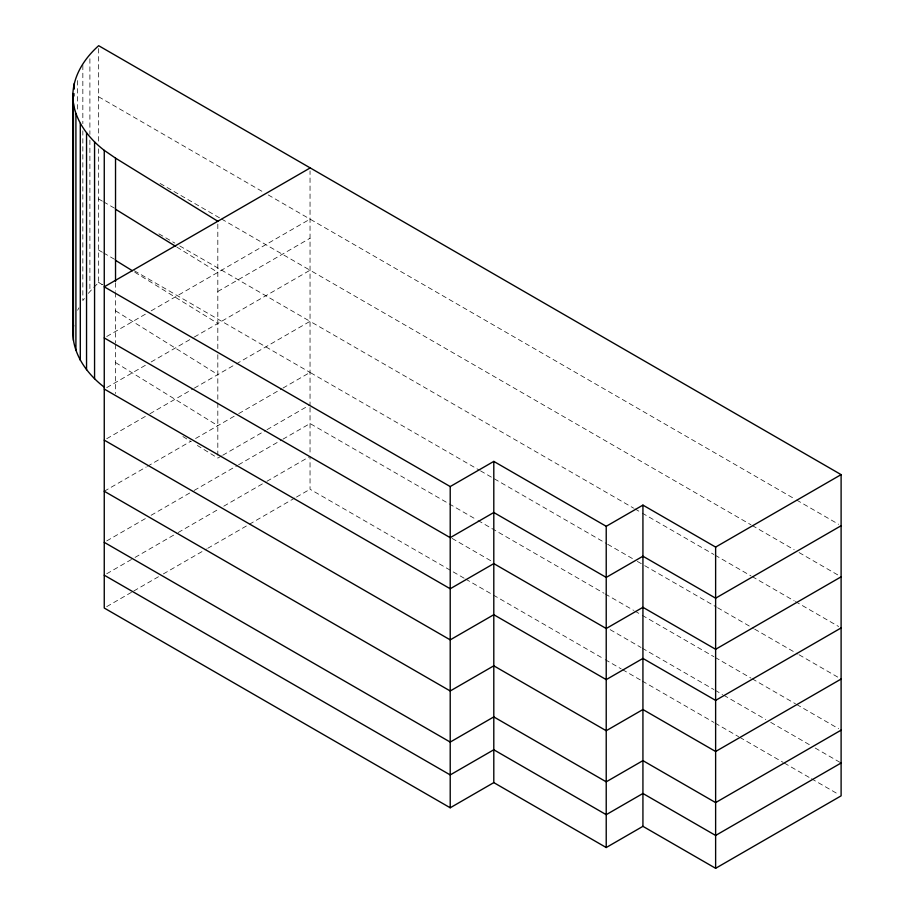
<?xml version="1.0" encoding="UTF-8"?>
<svg xmlns="http://www.w3.org/2000/svg" width="914" height="914" viewBox="0 0 914 914"><rect width="100%" height="100%" fill="white"/><g stroke="black" fill="none" stroke-linecap="round" stroke-linejoin="round"><path stroke-width="0.69" stroke-dasharray="4.57 3.43" d="M77.621 310.246L78.924 307.824M84.408 298.512L82.843 300.569L82.843 130.805M88.327 293.36L92.817 288.367M93.788 287.396L98.666 282.517L98.666 147.908M106.732 336.501L146.229 313.696M151.164 310.851L310.04 219.12L795.42 499.352M217.818 291.486L310.04 238.246M106.732 387.605L146.229 364.8M151.164 361.955L193.128 337.723M194.362 337.003L310.04 270.224L750.954 524.785M106.732 438.709L148.696 414.476M149.93 413.768L193.128 388.827M194.362 388.107L235.035 364.629M236.258 363.921L310.04 321.328L633.619 508.15M104.253 491.241L146.229 467.008M147.462 466.289L190.66 441.348M195.596 438.503L237.491 414.316M238.725 413.608L281.752 388.758M282.986 388.05L310.04 372.432L479.244 470.116M221.508 455.949L217.818 458.085L197.367 445.461M222.742 455.241L265.768 430.391M267.002 429.683L310.04 404.833L310.04 170.861M106.721 540.917L146.149 518.147M151.084 515.302L192.98 491.115M194.214 490.407L237.332 465.512M238.565 464.792L281.695 439.897M282.929 439.188L310.04 423.536L476.765 519.792M106.721 573.764L133.832 558.123M135.066 557.403L176.962 533.216M178.196 532.508L218.857 509.029M223.781 506.185L265.677 481.998M266.911 481.29L310.04 456.383L310.04 489.241L464.415 578.368M106.721 606.622L132.599 591.678M133.832 590.97L158.476 576.745M163.4 573.901L206.53 548.994M207.764 548.286L295.256 497.776M296.479 497.067L310.04 489.241M796.654 500.061L838.641 524.305M752.188 525.504L794.186 549.748M799.122 552.593L839.875 576.128M634.853 508.858L641.034 512.423M642.268 513.142L713.903 554.501M715.136 555.209L750.954 575.889M752.188 576.597L794.186 600.841M795.42 601.561L838.641 626.513M480.478 470.836L606.45 543.567M607.684 544.276L632.385 558.534M637.332 561.39L643.502 564.955M644.736 565.675L716.37 607.022M717.604 607.741L753.422 628.421M754.656 629.129L797.888 654.093M799.122 654.801L841.109 679.045M478.011 520.512L603.983 593.243M605.217 593.951L633.619 610.358M634.853 611.066L641.034 614.631M642.268 615.351L713.903 656.698M715.136 657.417L750.954 678.097M752.188 678.805L795.42 703.769M796.654 704.477L838.641 728.721M452.064 538.392L492.829 561.916M610.152 629.655L641.034 647.489M642.268 648.197L713.903 689.556M715.136 690.264L722.551 694.549M723.785 695.257L765.772 719.501M770.719 722.357L810.238 745.173M815.174 748.029L839.875 762.287M465.66 579.088L603.983 658.948M605.217 659.657L621.269 668.922M622.503 669.642L641.034 680.336M642.268 681.044L713.903 722.403M715.136 723.123L738.603 736.673M739.837 737.381L783.07 762.333M784.303 763.053L810.238 778.02M811.472 778.739L838.641 794.426M98.666 96.804L263.335 192.1M268.259 194.945L310.04 219.12M160.11 183.463L220.331 218.309M221.554 219.017L310.04 270.224M98.666 199.012L102.357 201.137M103.579 201.857L114.638 208.255M158.887 233.858L174.86 243.101M179.772 245.946L310.04 321.328M98.666 250.116L102.357 252.241M103.579 252.961L114.638 259.359M134.301 270.738L310.04 372.432M102.357 284.654L98.666 282.517L102.322 284.654M176.905 247.111L217.818 272.361M134.781 272.223L217.818 323.465M115.53 362.55L217.818 425.673M182.926 436.549L191.346 441.748M115.53 310.806L217.818 374.569M310.04 407.507L310.04 455.012M217.818 224.101L217.818 349.022M217.818 354.701L217.818 401.543M217.818 402.96L217.818 455.263M115.53 282.769L115.53 291.189M115.53 292.583L115.53 342.978M115.53 344.372L115.53 393.546M98.666 48.533L98.666 142.23M89.892 58.759L89.892 134.369M89.892 140.071L89.892 291.292M82.843 65.18L82.843 123.676M77.621 80.558L77.621 109.097M74.297 93.365L74.297 96.21"/><path stroke-width="1.37" d="M72.892 93.479C73.874 74.605 84.876 57.948 98.666 45.7L841.109 474.629L841.109 795.854L715.628 868.3L642.93 826.336L606.222 847.529L493.8 782.613L450.214 807.782L104.253 608.039L104.265 150.364C86.681 136.849 72.046 116.546 72.892 93.479L72.892 330.297C72.046 353.364 86.681 373.666 104.265 387.193M72.892 330.297L73.588 325.247M310.04 168.016L104.253 286.825L450.214 486.556L493.8 461.399L606.222 526.304L642.93 505.111L715.628 547.086L841.109 474.629M841.109 525.733L715.628 598.179L642.93 556.215L606.222 577.408L493.8 512.503L450.214 537.661L104.253 337.929M841.109 576.837L715.628 649.283L642.93 607.319L606.222 628.512L493.8 563.607L450.214 588.765L104.253 389.033M841.109 627.941L715.628 700.387L642.93 658.423L606.222 679.616L493.8 614.711L450.214 639.869L104.253 440.137M841.109 679.045L715.628 751.491L642.93 709.527L606.222 730.72L493.8 665.815L450.214 690.973L104.253 491.241M841.109 730.149L715.628 802.595L642.93 760.631L606.222 781.824L493.8 716.907L450.214 742.077L104.253 542.345M841.109 762.996L715.628 835.453L642.93 793.478L606.222 814.671L493.8 749.766L450.214 774.923L104.253 575.192M104.265 150.364L115.53 158.145L217.818 221.257M115.53 209.249L175.705 246.369M115.53 260.341L132.381 270.738M715.628 547.086L715.628 868.3M642.93 505.111L642.93 826.336M606.222 526.304L606.222 847.529M493.8 461.399L493.8 782.613M450.214 486.556L450.214 807.782M115.53 158.145L115.53 281.375M94.565 141.921L94.565 378.75M86.544 132.918L86.544 369.736M80.295 123.447L80.295 360.265M75.908 113.633L75.908 350.45M74.297 83.38L74.297 89.081M73.428 103.602L73.428 340.419"/></g></svg>
